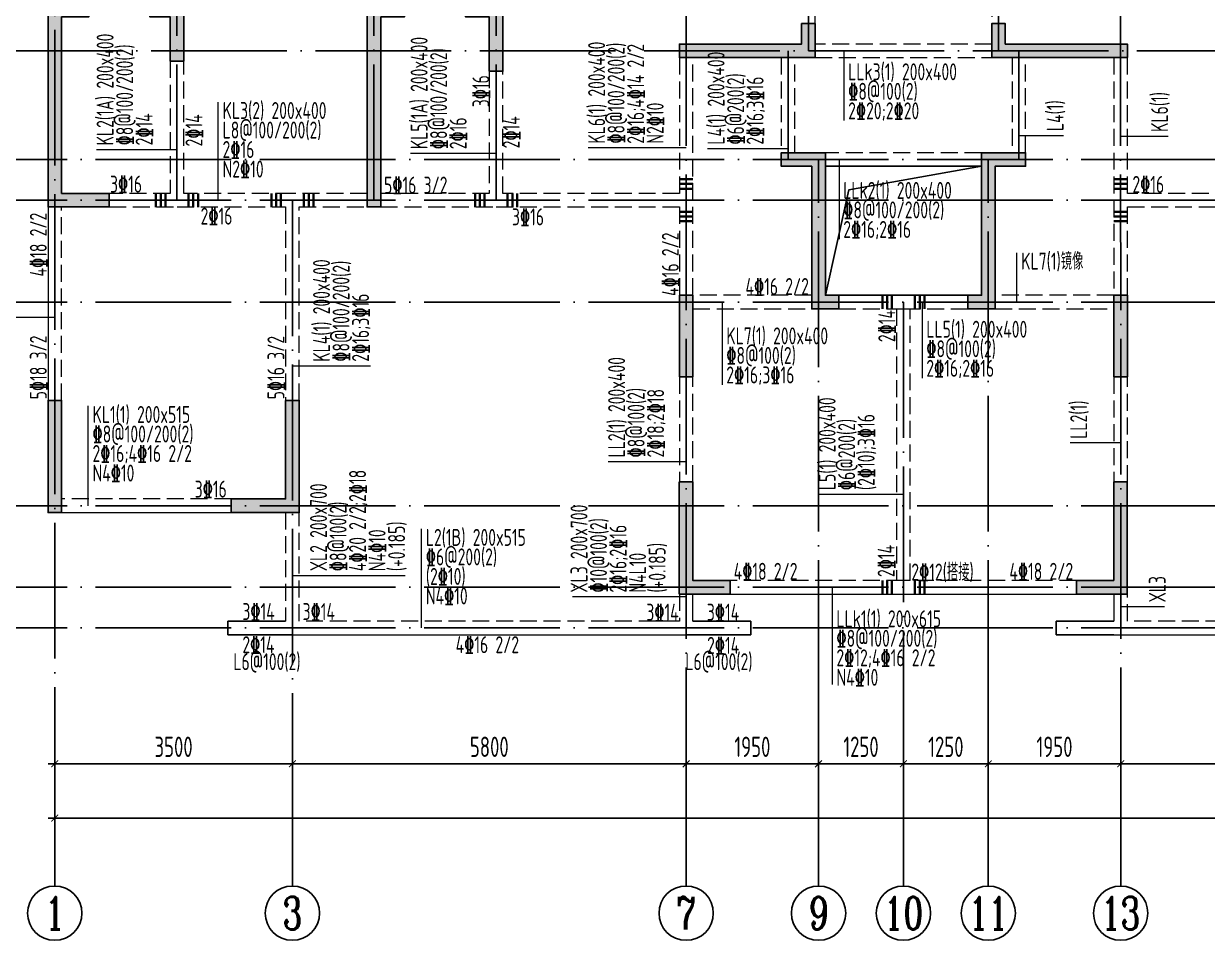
# Model space of a CAD drawing. Extents: x -461650 to 361314, y 245336 to 769729.
# Drawn here: x 104015 to 121450, y 426624 to 440124 of the extents above; entities that cross this region are included whole.
import ezdxf
from ezdxf.enums import TextEntityAlignment as Align

# ---------------------------------------------------------------- set-up
doc = ezdxf.new("R2010")
doc.units = 0
doc.header["$LTSCALE"] = 1000
doc.linetypes.add('DASH', pattern=[0.35, 0.25, -0.1])
doc.linetypes.add('DOTE', pattern=[2.42, 2, -0.2, 0.02, -0.2])
doc.layers.get('0').update_dxf_attribs({"linetype": 'CONTINUOUS'})
doc.layers.get('DEFPOINTS').update_dxf_attribs({"linetype": 'CONTINUOUS'})
for name, color, linetype in [('A-AXIS', 1, 'CONTINUOUS'), ('A-DOTE', 10, 'DOTE'), ('AXIS_NUM', 7, 'CONTINUOUS'), ('BEAM_CON', 4, 'CONTINUOUS'), ('S-D洞口', 4, 'CONTINUOUS'), ('S-L主梁线', 4, 'DASH'), ('S-L梁编号', 6, 'CONTINUOUS'), ('S-L梁配筋', 7, 'CONTINUOUS'), ('S-Q墙填充', 252, 'CONTINUOUS'), ('S-Q墙实线', 6, 'CONTINUOUS'), ('S-Y一般标注', 3, 'CONTINUOUS')]:
    doc.layers.add(name, color=color, linetype=linetype)
doc.layers.add('梁附加箍筋', color=1, linetype='CONTINUOUS', lineweight=35)
doc.styles.add('TSSD_Axis', font='complex.shx', dxfattribs={"width": 0.7, "bigfont": 'hztxt.shx'})
doc.styles.add('TSSD_DIMENSION', font='Tssdeng.shx', dxfattribs={"width": 0.7, "bigfont": 'tssdchn.shx'})
doc.styles.add('TSSD_REIN', font='tssdeng.shx', dxfattribs={"width": 0.7, "height": 300, "bigfont": 'tssdchn.shx'})
doc.dimstyles.new('TSSD_100_100', dxfattribs={"dimtxt": 300, "dimasz": 100, "dimexe": 100, "dimexo": 250, "dimgap": 100, "dimtad": 1, "dimdec": 0, "dimzin": 0, "dimdsep": 46, "dimtxsty": 'TSSD_DIMENSION', "dimblk": 'ARCHTICK', "dimcen": 0, "dimdle": 100, "dimclrt": 7, "dimadec": 0, "dimazin": 0, "dimtfac": 1, "dimtdec": 0, "dimtix": 1, "dimtmove": 2, "dimatfit": 3, "dimldrblk": 'ARCHTICK', "dimfxl": 0, "dimtolj": 1, "dimtzin": 0, "dimarcsym": 0})

# ---------------------------------------------------------------- blocks, each defined once
blk = doc.blocks.new('ts_axno')
at = {"color": 0, "linetype": 'ByBlock', "lineweight": -2}
blk.add_circle((0, 0), 0.5, dxfattribs=at)
at = {"color": 0, "linetype": 'ByBlock', "lineweight": -2, "style": 'TSSD_Axis', "width": 0.7}
blk.add_attdef('A', text='', height=0.6, dxfattribs=at).set_placement((0, 0), align=Align.MIDDLE_CENTER)
blk = doc.blocks.new('_ArchTick')
at = {"color": 0, "linetype": 'ByBlock', "const_width": 0.15}
blk.add_lwpolyline([(-0.5, -0.5), (0.5, 0.5)], dxfattribs=at)
blk = doc.blocks.new('*D326')
at = {"layer": 'DEFPOINTS', "color": 0}
for p in [(8100, 3600), (13900, 3600), (13900, 2600)]:
    blk.add_point(p, dxfattribs=at)
at = {"layer": 'S-Y一般标注', "color": 0, "lineweight": -2}
for p, q in [((8100, 3350), (8100, 2500)), ((13900, 3350), (13900, 2500)), ((8000, 2600), (14000, 2600))]:
    blk.add_line(p, q, dxfattribs=at)
at = {"layer": 'S-Y一般标注', "color": 0, "lineweight": -2, "xscale": 100, "yscale": 100, "zscale": 100, "rotation": 180}
blk.add_blockref('_ArchTick', (8100, 2600), dxfattribs=at)
at = {"layer": 'S-Y一般标注', "color": 0, "lineweight": -2, "xscale": 100, "yscale": 100, "zscale": 100}
blk.add_blockref('_ArchTick', (13900, 2600), dxfattribs=at)
at = {"layer": 'S-Y一般标注', "color": 7, "insert": (11000, 2850), "char_height": 300, "attachment_point": 5, "style": 'TSSD_DIMENSION'}
blk.add_mtext('\\A1;5800', dxfattribs=at)
blk = doc.blocks.new('*D327')
at = {"layer": 'DEFPOINTS', "color": 0}
for p in [(17100, 3600), (18350, 3600), (18350, 2600)]:
    blk.add_point(p, dxfattribs=at)
at = {"layer": 'S-Y一般标注', "color": 0, "lineweight": -2}
for p, q in [((17100, 3350), (17100, 2500)), ((18350, 3350), (18350, 2500)), ((17000, 2600), (18450, 2600))]:
    blk.add_line(p, q, dxfattribs=at)
at = {"layer": 'S-Y一般标注', "color": 0, "lineweight": -2, "xscale": 100, "yscale": 100, "zscale": 100, "rotation": 180}
blk.add_blockref('_ArchTick', (17100, 2600), dxfattribs=at)
at = {"layer": 'S-Y一般标注', "color": 0, "lineweight": -2, "xscale": 100, "yscale": 100, "zscale": 100}
blk.add_blockref('_ArchTick', (18350, 2600), dxfattribs=at)
at = {"layer": 'S-Y一般标注', "color": 7, "insert": (17725, 2850), "char_height": 300, "attachment_point": 5, "style": 'TSSD_DIMENSION'}
blk.add_mtext('\\A1;1250', dxfattribs=at)
blk = doc.blocks.new('*D328')
at = {"layer": 'DEFPOINTS', "color": 0}
for p in [(20300, 3600), (26100, 3600), (26100, 2600)]:
    blk.add_point(p, dxfattribs=at)
at = {"layer": 'S-Y一般标注', "color": 0, "lineweight": -2}
for p, q in [((20300, 3350), (20300, 2500)), ((26100, 3350), (26100, 2500)), ((20200, 2600), (26200, 2600))]:
    blk.add_line(p, q, dxfattribs=at)
at = {"layer": 'S-Y一般标注', "color": 0, "lineweight": -2, "xscale": 100, "yscale": 100, "zscale": 100, "rotation": 180}
blk.add_blockref('_ArchTick', (20300, 2600), dxfattribs=at)
at = {"layer": 'S-Y一般标注', "color": 0, "lineweight": -2, "xscale": 100, "yscale": 100, "zscale": 100}
blk.add_blockref('_ArchTick', (26100, 2600), dxfattribs=at)
at = {"layer": 'S-Y一般标注', "color": 7, "insert": (23200, 2850), "char_height": 300, "attachment_point": 5, "style": 'TSSD_DIMENSION'}
blk.add_mtext('\\A1;5800', dxfattribs=at)
blk = doc.blocks.new('*D334')
at = {"layer": 'DEFPOINTS', "color": 0}
for p in [(4600, 3600), (54600, 3600), (54600, 1800)]:
    blk.add_point(p, dxfattribs=at)
at = {"layer": 'S-Y一般标注', "color": 0, "lineweight": -2}
for p, q in [((4600, 3350), (4600, 1700)), ((54600, 3350), (54600, 1700)), ((4500, 1800), (54700, 1800))]:
    blk.add_line(p, q, dxfattribs=at)
at = {"layer": 'S-Y一般标注', "color": 0, "lineweight": -2, "xscale": 100, "yscale": 100, "zscale": 100, "rotation": 180}
blk.add_blockref('_ArchTick', (4600, 1800), dxfattribs=at)
at = {"layer": 'S-Y一般标注', "color": 0, "lineweight": -2, "xscale": 100, "yscale": 100, "zscale": 100}
blk.add_blockref('_ArchTick', (54600, 1800), dxfattribs=at)
at = {"layer": 'S-Y一般标注', "color": 7, "insert": (29600, 2050), "char_height": 300, "attachment_point": 5, "style": 'TSSD_DIMENSION'}
blk.add_mtext('\\A1;50000', dxfattribs=at)
blk = doc.blocks.new('*D335')
at = {"layer": 'DEFPOINTS', "color": 0}
for p in [(15850, 3600), (17100, 3600), (17100, 2600)]:
    blk.add_point(p, dxfattribs=at)
at = {"layer": 'S-Y一般标注', "color": 0, "lineweight": -2}
for p, q in [((15850, 3350), (15850, 2500)), ((17100, 3350), (17100, 2500)), ((15750, 2600), (17200, 2600))]:
    blk.add_line(p, q, dxfattribs=at)
at = {"layer": 'S-Y一般标注', "color": 0, "lineweight": -2, "xscale": 100, "yscale": 100, "zscale": 100, "rotation": 180}
blk.add_blockref('_ArchTick', (15850, 2600), dxfattribs=at)
at = {"layer": 'S-Y一般标注', "color": 0, "lineweight": -2, "xscale": 100, "yscale": 100, "zscale": 100}
blk.add_blockref('_ArchTick', (17100, 2600), dxfattribs=at)
at = {"layer": 'S-Y一般标注', "color": 7, "insert": (16475, 2850), "char_height": 300, "attachment_point": 5, "style": 'TSSD_DIMENSION'}
blk.add_mtext('\\A1;1250', dxfattribs=at)
blk = doc.blocks.new('*D336')
at = {"layer": 'DEFPOINTS', "color": 0}
for p in [(4600, 3600), (8100, 3600), (8100, 2600)]:
    blk.add_point(p, dxfattribs=at)
at = {"layer": 'S-Y一般标注', "color": 0, "lineweight": -2}
for p, q in [((4600, 3350), (4600, 2500)), ((8100, 3350), (8100, 2500)), ((4500, 2600), (8200, 2600))]:
    blk.add_line(p, q, dxfattribs=at)
at = {"layer": 'S-Y一般标注', "color": 0, "lineweight": -2, "xscale": 100, "yscale": 100, "zscale": 100, "rotation": 180}
blk.add_blockref('_ArchTick', (4600, 2600), dxfattribs=at)
at = {"layer": 'S-Y一般标注', "color": 0, "lineweight": -2, "xscale": 100, "yscale": 100, "zscale": 100}
blk.add_blockref('_ArchTick', (8100, 2600), dxfattribs=at)
at = {"layer": 'S-Y一般标注', "color": 7, "insert": (6350, 2850), "char_height": 300, "attachment_point": 5, "style": 'TSSD_DIMENSION'}
blk.add_mtext('\\A1;3500', dxfattribs=at)
blk = doc.blocks.new('*D353')
at = {"layer": 'DEFPOINTS', "color": 0}
for p in [(13900, 3600), (15850, 3600), (15850, 2600)]:
    blk.add_point(p, dxfattribs=at)
at = {"layer": 'S-Y一般标注', "color": 0, "lineweight": -2}
for p, q in [((13900, 3350), (13900, 2500)), ((15850, 3350), (15850, 2500)), ((13800, 2600), (15950, 2600))]:
    blk.add_line(p, q, dxfattribs=at)
at = {"layer": 'S-Y一般标注', "color": 0, "lineweight": -2, "xscale": 100, "yscale": 100, "zscale": 100, "rotation": 180}
blk.add_blockref('_ArchTick', (13900, 2600), dxfattribs=at)
at = {"layer": 'S-Y一般标注', "color": 0, "lineweight": -2, "xscale": 100, "yscale": 100, "zscale": 100}
blk.add_blockref('_ArchTick', (15850, 2600), dxfattribs=at)
at = {"layer": 'S-Y一般标注', "color": 7, "insert": (14875, 2850), "char_height": 300, "attachment_point": 5, "style": 'TSSD_DIMENSION'}
blk.add_mtext('\\A1;1950', dxfattribs=at)
blk = doc.blocks.new('*D354')
at = {"layer": 'DEFPOINTS', "color": 0}
for p in [(18350, 3600), (20300, 3600), (20300, 2600)]:
    blk.add_point(p, dxfattribs=at)
at = {"layer": 'S-Y一般标注', "color": 0, "lineweight": -2}
for p, q in [((18350, 3350), (18350, 2500)), ((20300, 3350), (20300, 2500)), ((18250, 2600), (20400, 2600))]:
    blk.add_line(p, q, dxfattribs=at)
at = {"layer": 'S-Y一般标注', "color": 0, "lineweight": -2, "xscale": 100, "yscale": 100, "zscale": 100, "rotation": 180}
blk.add_blockref('_ArchTick', (18350, 2600), dxfattribs=at)
at = {"layer": 'S-Y一般标注', "color": 0, "lineweight": -2, "xscale": 100, "yscale": 100, "zscale": 100}
blk.add_blockref('_ArchTick', (20300, 2600), dxfattribs=at)
at = {"layer": 'S-Y一般标注', "color": 7, "insert": (19325, 2850), "char_height": 300, "attachment_point": 5, "style": 'TSSD_DIMENSION'}
blk.add_mtext('\\A1;1950', dxfattribs=at)
blk = doc.blocks.new('20210807.15312446')
at = {"layer": 'S-Q墙填充'}
h = blk.add_hatch(color=252, dxfattribs=at)
h.dxf.hatch_style = 1
h.paths.add_polyline_path([(61116, 65940), (61516, 65940), (61516, 66140), (60916, 66140), (60916, 63140), (61816, 63140), (61816, 63340), (61116, 63340)])
h = blk.add_hatch(color=252, dxfattribs=at)
h.dxf.hatch_style = 1
h.paths.add_polyline_path([(62916, 66140), (62416, 66140), (62416, 65940), (62716, 65940), (62716, 65290), (62916, 65290)])
h = blk.add_hatch(color=252, dxfattribs=at)
h.dxf.hatch_style = 1
h.paths.add_polyline_path([(65816, 65940), (66166, 65940), (66166, 66140), (65616, 66140), (65616, 63140), (65816, 63140)])
h = blk.add_hatch(color=252, dxfattribs=at)
h.dxf.hatch_style = 1
h.paths.add_polyline_path([(67616, 66140), (67066, 66140), (67066, 65940), (67416, 65940), (67416, 65140), (67616, 65140)])
h = blk.add_hatch(color=252, dxfattribs=at)
h.dxf.hatch_style = 1
h.paths.add_polyline_path([(72216, 65340), (72216, 65840), (72016, 65840), (72016, 65540), (71816, 65540), (70216, 65540), (70216, 65340), (71816, 65340)])
h = blk.add_hatch(color=252, dxfattribs=at)
h.dxf.hatch_style = 1
h.paths.add_polyline_path([(75016, 65540), (75016, 65840), (74816, 65840), (74816, 65340), (75216, 65340), (76816, 65340), (76816, 65540), (75216, 65540)])
h = blk.add_hatch(color=252, dxfattribs=at)
h.dxf.hatch_style = 1
h.paths.add_polyline_path([(72366, 61840), (72366, 63940), (71716, 63940), (71716, 63740), (72166, 63740), (72166, 61640), (72566, 61640), (72566, 61840)])
h = blk.add_hatch(color=252, dxfattribs=at)
h.dxf.hatch_style = 1
h.paths.add_polyline_path([(74866, 61640), (74866, 63740), (75316, 63740), (75316, 63940), (74666, 63940), (74666, 61840), (74466, 61840), (74466, 61640)])
h = blk.add_hatch(color=252, dxfattribs=at)
h.dxf.hatch_style = 1
h.paths.add_polyline_path([(70416, 60640), (70416, 61840), (70216, 61840), (70216, 60640)])
h = blk.add_hatch(color=252, dxfattribs=at)
h.dxf.hatch_style = 1
h.paths.add_polyline_path([(76816, 60640), (76816, 61840), (76616, 61840), (76616, 60640)])
h = blk.add_hatch(color=252, dxfattribs=at)
h.dxf.hatch_style = 1
h.paths.add_polyline_path([(61116, 58640), (61116, 60290), (60916, 60290), (60916, 58640)])
h = blk.add_hatch(color=252, dxfattribs=at)
h.dxf.hatch_style = 1
h.paths.add_polyline_path([(64616, 60290), (64416, 60290), (64416, 58840), (63716, 58840), (63616, 58840), (63616, 58640), (63716, 58640), (64616, 58640)])
h = blk.add_hatch(color=252, dxfattribs=at)
h.dxf.hatch_style = 1
h.paths.add_polyline_path([(70213, 57440), (70963, 57440), (70963, 57640), (70413, 57640), (70413, 59090), (70213, 59090)])
h = blk.add_hatch(color=252, dxfattribs=at)
h.dxf.hatch_style = 1
h.paths.add_polyline_path([(76813, 57440), (76063, 57440), (76063, 57640), (76613, 57640), (76613, 58740), (76613, 59090), (76813, 59090), (76813, 58740)])
at = {"layer": 'BEAM_CON'}
for p, q in [((63566, 57040), (63566, 56840)), ((64416, 57040), (63566, 57040)), ((70416, 57040), (71266, 57040)), ((71266, 56840), (71266, 57040)), ((76616, 57040), (75766, 57040)), ((75766, 56840), (75766, 57040)), ((64516, 56840), (63566, 56840)), ((70316, 56840), (71266, 56840)), ((76616, 56840), (75766, 56840))]:
    blk.add_line(p, q, dxfattribs=at)
at = {"layer": 'S-D洞口', "color": 5}
blk.add_lwpolyline([(72366, 61840), (74666, 61840), (74666, 63740), (72366, 63740), (72366, 61840), (72712, 63393), (74666, 63740)], dxfattribs=at)
at = {"layer": 'S-L主梁线', "linetype": 'DASH', "lineweight": 18}
for p, q in [((72216, 65840), (72216, 66540)), ((74816, 66540), (74816, 65840)), ((74816, 65540), (72216, 65540)), ((62716, 65290), (62716, 63340)), ((62916, 63340), (62916, 65290)), ((70216, 65340), (70216, 63340)), ((70416, 63240), (70416, 65340)), ((71716, 65340), (71716, 63940)), ((71916, 63940), (71916, 65340)), ((72216, 65340), (74816, 65340)), ((75116, 65340), (75116, 63940)), ((75316, 63940), (75316, 65340)), ((76616, 65340), (76616, 63240)), ((76816, 63340), (76816, 65340)), ((67416, 65140), (67416, 63340)), ((67616, 63340), (67616, 65140)), ((74666, 63940), (72366, 63940)), ((62716, 63340), (61816, 63340)), ((64516, 63340), (62916, 63340)), ((65616, 63340), (64516, 63340)), ((67416, 63340), (65816, 63340)), ((70216, 63340), (67616, 63340)), ((79416, 63340), (76816, 63340)), ((61116, 60290), (61116, 63140)), ((61816, 63140), (62816, 63140)), ((62816, 63140), (64416, 63140)), ((64416, 63140), (64416, 60290)), ((64616, 63140), (65616, 63140)), ((64616, 60290), (64616, 63140)), ((65816, 63140), (67516, 63140)), ((67516, 63140), (70216, 63140)), ((70216, 63140), (70216, 61840)), ((70416, 61840), (70416, 63240)), ((76616, 63240), (76616, 61840)), ((76816, 63140), (79516, 63140)), ((76816, 61840), (76816, 63140)), ((72166, 61840), (70416, 61840)), ((76616, 61840), (74866, 61840)), ((70416, 61640), (72166, 61640)), ((72566, 61640), (73516, 61640)), ((73416, 61640), (73416, 57640)), ((73516, 61640), (74466, 61640)), ((73616, 57640), (73616, 61640)), ((74866, 61640), (76616, 61640)), ((70216, 60640), (70216, 59090)), ((70416, 59090), (70416, 60640)), ((76616, 60640), (76616, 59090)), ((76816, 59090), (76816, 60640)), ((63616, 58840), (61116, 58840)), ((64416, 58640), (64416, 57040)), ((64616, 57040), (64616, 58640)), ((73516, 57640), (70963, 57640)), ((76063, 57640), (73516, 57640)), ((70216, 57440), (70216, 57040)), ((76816, 57040), (76816, 57440)), ((70216, 57040), (64616, 57040)), ((82416, 57040), (76816, 57040))]:
    blk.add_line(p, q, dxfattribs=at)
at = {"layer": 'S-L主梁线', "linetype": 'ByBlock', "lineweight": 18}
for p, q in [((72366, 63740), (74666, 63740)), ((60916, 63140), (60916, 60290)), ((73516, 61840), (72566, 61840)), ((74466, 61840), (73516, 61840)), ((61116, 58640), (63616, 58640)), ((70416, 57040), (70416, 57440)), ((70963, 57440), (73516, 57440)), ((73516, 57440), (76063, 57440)), ((76616, 57440), (76616, 57040)), ((64416, 56840), (70416, 56840)), ((76616, 56840), (82616, 56840))]:
    blk.add_line(p, q, dxfattribs=at)
at = {"layer": 'S-Q墙实线'}
for points in [[(61116, 65940), (61516, 65940), (61516, 66140), (60916, 66140), (60916, 63140), (61816, 63140), (61816, 63340), (61116, 63340)], [(62916, 66140), (62416, 66140), (62416, 65940), (62716, 65940), (62716, 65290), (62916, 65290)], [(65816, 65940), (66166, 65940), (66166, 66140), (65616, 66140), (65616, 63140), (65816, 63140)], [(67616, 66140), (67066, 66140), (67066, 65940), (67416, 65940), (67416, 65140), (67616, 65140)], [(72216, 65340), (72216, 65840), (72016, 65840), (72016, 65540), (71816, 65540), (70216, 65540), (70216, 65340), (71816, 65340)], [(75016, 65540), (75016, 65840), (74816, 65840), (74816, 65340), (75216, 65340), (76816, 65340), (76816, 65540), (75216, 65540)], [(72366, 61840), (72366, 63940), (71716, 63940), (71716, 63740), (72166, 63740), (72166, 61640), (72566, 61640), (72566, 61840)], [(74866, 61640), (74866, 63740), (75316, 63740), (75316, 63940), (74666, 63940), (74666, 61840), (74466, 61840), (74466, 61640)], [(70416, 60640), (70416, 61840), (70216, 61840), (70216, 60640)], [(76816, 60640), (76816, 61840), (76616, 61840), (76616, 60640)], [(61116, 58640), (61116, 60290), (60916, 60290), (60916, 58640)], [(70213, 57440), (70963, 57440), (70963, 57640), (70413, 57640), (70413, 59090), (70213, 59090)], [(76813, 57440), (76063, 57440), (76063, 57640), (76613, 57640), (76613, 58740), (76613, 59090), (76813, 59090), (76813, 58740)]]:
    blk.add_lwpolyline(points, close=True, dxfattribs=at)
blk.add_lwpolyline([(63716, 58840), (63616, 58840), (63616, 58640), (63716, 58640), (64616, 58640), (64616, 60290), (64416, 60290), (64416, 58840), (63716, 58840)], dxfattribs=at)
blk = doc.blocks.new('20210726.16395156')
at = {"layer": 'A-AXIS'}
for p, q in [((4600, 3600), (4600, 800)), ((8100, 3600), (8100, 800)), ((13900, 3600), (13900, 800)), ((15850, 3600), (15850, 800)), ((17100, 3600), (17100, 800)), ((18350, 3600), (18350, 800)), ((20300, 3600), (20300, 800))]:
    blk.add_line(p, q, dxfattribs=at)
at = {"layer": 'A-DOTE'}
for p, q in [((4600, 18249.9), (4600, 3600)), ((6400, 10900), (6400, 18249.9)), ((9300, 10900), (9300, 18249.9)), ((11100, 10900), (11100, 18249.9)), ((15700, 13100.3), (15700, 18249.9)), ((18500, 13100.3), (18500, 18249.9)), ((13900.2, 13700), (13900, 3600)), ((20299.8, 13700), (20300, 3600)), ((3600, 13100.3), (55600, 13100.3)), ((15400, 11500), (15400, 13100)), ((18800, 11500), (18800, 13100)), ((55600, 11500), (3600, 11500)), ((15850, 3600), (15850, 11500)), ((18350, 3600), (18350, 11500)), ((55600, 10900), (3600, 10900)), ((8100, 10900), (8100, 3600)), ((55600, 9400), (3600, 9400)), ((17100, 9400), (17100, 3600)), ((55600, 6400), (3600, 6400)), ((55600, 5200), (3600, 5200)), ((55600, 4600), (3600, 4600))]:
    blk.add_line(p, q, dxfattribs=at)
at = {"layer": 'A-AXIS'}
ref = blk.add_blockref('ts_axno', (4600, 400), dxfattribs=dict(at, xscale=-800, yscale=800, zscale=800, rotation=180))
ref.add_attrib('1', '1', dxfattribs={"layer": 'AXIS_NUM', "height": 480, "style": 'TSSD_Axis', "width": 0.7}).set_placement((4600, 400), align=Align.MIDDLE_CENTER)
ref = blk.add_blockref('ts_axno', (8100, 400), dxfattribs=dict(at, xscale=-800, yscale=800, zscale=800, rotation=180))
ref.add_attrib('2', '3', dxfattribs={"layer": 'AXIS_NUM', "height": 480, "style": 'TSSD_Axis', "width": 0.7}).set_placement((8100, 400), align=Align.MIDDLE_CENTER)
ref = blk.add_blockref('ts_axno', (13900, 400), dxfattribs=dict(at, xscale=-800, yscale=800, zscale=800, rotation=180))
ref.add_attrib('5', '7', dxfattribs={"layer": 'AXIS_NUM', "height": 480, "style": 'TSSD_Axis', "width": 0.7}).set_placement((13900, 400), align=Align.MIDDLE_CENTER)
ref = blk.add_blockref('ts_axno', (15850, 400), dxfattribs=dict(at, xscale=-800, yscale=800, zscale=800, rotation=180))
ref.add_attrib('8', '9', dxfattribs={"layer": 'AXIS_NUM', "height": 480, "style": 'TSSD_Axis', "width": 0.7}).set_placement((15850, 400), align=Align.MIDDLE_CENTER)
ref = blk.add_blockref('ts_axno', (17100, 400), dxfattribs=dict(at, xscale=-800, yscale=800, zscale=800, rotation=180))
ref.add_attrib('8', '10', dxfattribs={"layer": 'AXIS_NUM', "height": 480, "style": 'TSSD_Axis', "width": 0.7}).set_placement((17100, 400), align=Align.MIDDLE_CENTER)
ref = blk.add_blockref('ts_axno', (18350, 400), dxfattribs=dict(at, xscale=-800, yscale=800, zscale=800, rotation=180))
ref.add_attrib('8', '11', dxfattribs={"layer": 'AXIS_NUM', "height": 480, "style": 'TSSD_Axis', "width": 0.7}).set_placement((18350, 400), align=Align.MIDDLE_CENTER)
ref = blk.add_blockref('ts_axno', (20300, 400), dxfattribs=dict(at, xscale=-800, yscale=800, zscale=800, rotation=180))
ref.add_attrib('8', '13', dxfattribs={"layer": 'AXIS_NUM', "height": 480, "style": 'TSSD_Axis', "width": 0.7}).set_placement((20300, 400), align=Align.MIDDLE_CENTER)
at = {"layer": 'S-Y一般标注'}
for base, p1, p2, picture, middle in [((54600, 1800), (4600, 3600), (54600, 3600), '*D334', (29600, 2050)), ((8100, 2600), (4600, 3600), (8100, 3600), '*D336', (6350, 2850)), ((13900, 2600), (8100, 3600), (13900, 3600), '*D326', (11000, 2850)), ((15850, 2600), (13900, 3600), (15850, 3600), '*D353', (14875, 2850)), ((17100, 2600), (15850, 3600), (17100, 3600), '*D335', (16475, 2850)), ((18350, 2600), (17100, 3600), (18350, 3600), '*D327', (17725, 2850)), ((20300, 2600), (18350, 3600), (20300, 3600), '*D354', (19325, 2850)), ((26100, 2600), (20300, 3600), (26100, 3600), '*D328', (23200, 2850))]:
    dim = blk.add_linear_dim(base=base, p1=p1, p2=p2, dimstyle='TSSD_100_100', dxfattribs=at)
    dim.commit()
    dim.dimension.update_dxf_attribs({"geometry": picture, "text_midpoint": middle})

msp = doc.modelspace()

# ---------------------------------------------------------------- linework, layer by layer
at = {"layer": 'S-L梁编号', "lineweight": 18}
for p, q in [((116096.94, 439723.82), (116096.94, 438695.96)), ((106882.25, 437523.56), (106882.25, 438969.95)), ((118673.42, 438479.13), (119332.78, 438479.13)), ((120173.54, 438467.31), (120871.33, 438467.31)), ((106273.56, 438267.95), (105089.87, 438267.95)), ((110973.56, 438212.43), (109714.88, 438212.43)), ((113773.56, 438293.41), (112329.28, 438293.41)), ((115273.48, 438279.33), (114089.05, 438279.33)), ((116024.91, 438123.55), (116024.91, 436949.35)), ((118645.37, 436023.55), (118645.37, 436750.99)), ((114302.03, 436023.55), (114302.03, 434806.28)), ((117248.31, 436023.55), (117248.31, 434904.04)), ((104473.55, 435797.43), (102844.33, 435797.43)), ((107973.56, 435082.52), (109121.6, 435082.52)), ((104966.65, 433023.55), (104966.65, 434493.1)), ((120173.53, 433948.14), (119429.79, 433948.14)), ((113773.56, 433672.34), (112623.78, 433672.34)), ((116973.56, 433191.31), (115724.74, 433191.31)), ((109875.96, 431223.72), (109875.96, 432682.97)), ((107973.56, 431997.04), (109633.22, 431997.04)), ((115924.29, 431823.55), (115924.29, 430391.16)), ((113773.56, 431681.82), (112099.06, 431681.82)), ((120173.53, 431537.6), (120818.59, 431537.6))]:
    msp.add_line(p, q, dxfattribs=at)
at = {"layer": '梁附加箍筋', "lineweight": 35}
for p, q in [((113873.55, 437833.56), (113673.55, 437833.56)), ((120273.54, 437833.56), (120073.54, 437833.56)), ((105963.56, 437423.56), (105963.56, 437623.56)), ((106033.56, 437423.56), (106033.56, 437623.56)), ((106103.56, 437423.56), (106103.56, 437623.56)), ((106443.56, 437423.56), (106443.56, 437623.56)), ((106513.56, 437423.56), (106513.56, 437623.56)), ((106583.56, 437423.56), (106583.56, 437623.56)), ((107663.56, 437423.56), (107663.56, 437623.56)), ((107733.56, 437423.56), (107733.56, 437623.56)), ((107803.56, 437423.56), (107803.56, 437623.56)), ((108143.56, 437423.56), (108143.56, 437623.56)), ((108213.56, 437423.56), (108213.56, 437623.56)), ((108283.56, 437423.56), (108283.56, 437623.56)), ((110663.56, 437423.56), (110663.56, 437623.56)), ((110733.56, 437423.56), (110733.56, 437623.56)), ((110803.56, 437423.56), (110803.56, 437623.56)), ((111143.56, 437423.56), (111143.56, 437623.56)), ((111213.56, 437423.56), (111213.56, 437623.56)), ((111283.56, 437423.56), (111283.56, 437623.56)), ((113873.55, 437763.56), (113673.55, 437763.56)), ((113873.55, 437693.56), (113673.55, 437693.56)), ((120273.54, 437763.56), (120073.54, 437763.56)), ((120273.54, 437693.56), (120073.54, 437693.56)), ((113873.55, 437353.56), (113673.55, 437353.56)), ((113873.55, 437283.56), (113673.55, 437283.56)), ((120273.54, 437353.56), (120073.54, 437353.56)), ((120273.54, 437283.56), (120073.54, 437283.56)), ((113873.55, 437213.56), (113673.55, 437213.56)), ((120273.54, 437213.56), (120073.54, 437213.56)), ((116663.56, 435923.55), (116663.56, 436123.55)), ((116733.56, 435923.55), (116733.56, 436123.55)), ((116803.56, 435923.55), (116803.56, 436123.55)), ((117143.56, 435923.55), (117143.56, 436123.55)), ((117213.56, 435923.55), (117213.56, 436123.55)), ((117283.56, 435923.55), (117283.56, 436123.55)), ((116663.56, 431723.55), (116663.56, 431923.55)), ((116733.56, 431723.55), (116733.56, 431923.55)), ((116803.56, 431723.55), (116803.56, 431923.55)), ((117143.56, 431723.55), (117143.56, 431923.55)), ((117213.56, 431723.55), (117213.56, 431923.55)), ((117283.56, 431723.55), (117283.56, 431923.55))]:
    msp.add_line(p, q, dxfattribs=at)

# ---------------------------------------------------------------- block references
at = {"layer": 'A-DOTE'}
msp.add_blockref('20210726.16395156', (99873.55, 426623.51), dxfattribs=at)
at = {"layer": 'S-Q墙填充'}
msp.add_blockref('20210807.15312446', (43457.9, 374284.01), dxfattribs=at)

# ---------------------------------------------------------------- texts
at = {"layer": 'S-L梁编号', "color": 6, "style": 'TSSD_REIN', "width": 0.7}
for s, p in [('KL2(1A) 200x400', (105339.87, 438330.45)), ('KL5(1A) 200x400', (109964.88, 438274.93)), ('KL6(1) 200x400', (112579.28, 438355.91)), ('L4(1) 200x400', (114339.05, 438341.83)), ('KL6(1)', (120871.33, 438529.81)), ('L4(1)', (119332.78, 438541.63)), ('KL4(1) 200x400', (108527.37, 435145.02)), ('LL2(1) 200x400', (112873.78, 433734.84)), ('L5(1) 200x400', (115974.74, 433253.81)), ('LL2(1)', (119679.79, 434010.64)), ('XL2 200x700', (108483.22, 432059.54)), ('XL3 200x700', (112320.21, 431744.32)), ('XL3', (120837.82, 431600.1))]:
    msp.add_text(s, height=250, rotation=90, dxfattribs=at).set_placement(p)
for s, p in [('LLk3(1) 200x400', (116159.44, 439290.19)), ('KL3(2) 200x400', (106944.75, 438719.95)), ('LLk2(1) 200x400', (116087.41, 437543.58)), ('KL7(1)镜像', (118707.87, 436500.99)), ('LL5(1) 200x400', (117310.81, 435498.27)), ('KL7(1) 200x400', (114364.53, 435400.51)), ('KL1(1) 200x515', (105029.15, 434243.1)), ('L2(1B) 200x515', (109938.46, 432432.97)), ('LLk1(1) 200x615', (115986.79, 431234.43))]:
    msp.add_text(s, height=250, dxfattribs=at).set_placement(p)
at = {"layer": 'S-L梁配筋', "color": 7, "style": 'TSSD_REIN', "width": 0.7}
for s, p in [('%%1328@100/200(2)', (105627.37, 438330.45)), ('%%1328@100/200(2)', (110252.38, 438274.93)), ('%%1328@100/200(2)', (112866.78, 438355.91)), ('%%1326@200(2)', (114626.55, 438341.83)), ('3%%13216', (110874.75, 438893.09)), ('2%%13216;3%%13216', (114914.05, 438341.83)), ('N2%%13210', (113441.78, 438355.91)), ('2%%13214', (105914.87, 438330.45)), ('2%%13216', (110539.88, 438274.93)), ('%%1328@100/200(2)', (108814.87, 435145.02)), ('%%1328@100(2)', (113161.28, 433734.84)), ('(2%%13210);3%%13216', (116549.74, 433253.81)), ('%%1326@200(2)', (116262.24, 433253.81)), ('4%%13220 2/2;2%%13218', (109058.22, 432059.54)), ('%%1328@100(2)', (108770.72, 432059.54)), ('(+0.185)', (109633.22, 432059.54)), ('%%13210@100(2)', (112607.71, 431744.32)), ('N4%%13210', (109345.72, 432059.54)), ('2%%13216;2%%13216', (112895.21, 431744.32)), ('N4L10', (113182.71, 431744.32)), ('(+0.185)', (113470.21, 431744.32)), ('2%%13214', (116844.66, 431973.55))]:
    msp.add_text(s, height=250, rotation=90, dxfattribs=at).set_placement(p)
at = {"layer": 'S-L梁配筋', "color": 1, "style": 'TSSD_REIN', "width": 0.7}
for s, p in [('2%%13216;4%%13214 2/2', (113154.28, 438355.91)), ('4%%13218 2/2', (104356.01, 436400.03)), ('4%%13216 2/2', (113665.27, 436113.3)), ('2%%13216;3%%13216', (109102.37, 435145.02)), ('5%%13218 3/2', (104356.01, 434591.2)), ('5%%13216 3/2', (107856.01, 434591.2)), ('2%%13218;2%%13218', (113448.78, 433734.84))]:
    msp.add_text(s, height=250, rotation=90, dxfattribs=at).set_placement(p)
at = {"layer": 'S-L梁配筋', "color": 7, "style": 'TSSD_REIN', "width": 0.7}
for s, p in [('%%1328@100(2)', (116159.44, 439002.69)), ('L8@100/200(2)', (106944.75, 438432.45)), ('2%%13216', (106944.75, 438144.95)), ('N2%%13210', (106944.75, 437857.45)), ('5%%13216 3/2', (109323.56, 437620.99)), ('%%1328@100/200(2)', (116087.41, 437256.08)), ('2%%13216', (106621.37, 437163.77)), ('3%%13216', (111207.69, 437153.5)), ('2%%13216;2%%13216', (116087.41, 436968.58)), ('%%1328@100(2)', (114364.53, 435113.01)), ('%%1328@100(2)', (117310.81, 435210.77)), ('2%%13216;2%%13216', (117310.81, 434923.27)), ('%%1328@100/200(2)', (105029.15, 433955.6)), ('2%%13216;4%%13216 2/2', (105029.15, 433668.1)), ('N4%%13210', (105029.15, 433380.6)), ('%%1326@200(2)', (109938.46, 432145.47)), ('(2%%13210)', (109938.46, 431857.97)), ('4%%13218 2/2', (114473.55, 431933.44)), ('2%%13212(搭接)', (117090.07, 431922.62)), ('N4%%13210', (109938.46, 431570.47)), ('3%%13214', (107236.56, 431340.58)), ('3%%13214', (108123.56, 431340.58)), ('%%1328@100/200(2)', (115986.79, 430946.93)), ('2%%13214', (107236.56, 430852.71)), ('4%%13216 2/2', (110377.93, 430852.71)), ('2%%13212;4%%13216 2/2', (115986.79, 430659.43)), ('N4%%13210', (115986.79, 430371.93))]:
    msp.add_text(s, height=250, dxfattribs=at).set_placement(p)
at = {"layer": 'S-L梁配筋', "color": 1, "style": 'TSSD_REIN', "width": 0.7}
for s, p in [('2%%13220;2%%13220', (116159.44, 438715.19)), ('3%%13216', (105287.08, 437635.51)), ('2%%13216;3%%13216', (114364.53, 434825.51)), ('3%%13216', (106534.71, 433143.93))]:
    msp.add_text(s, height=250, dxfattribs=at).set_placement(p)
at = {"layer": 'S-L梁配筋', "color": 7, "style": 'TSSD_REIN', "width": 0.7}
for p in [(106648.39, 438551.89), (111321.96, 438523.56)]:
    msp.add_text('2%%13214', height=250, rotation=90, dxfattribs=at).set_placement(p, align=Align.CENTER)
for s, p in [('2%%13216', (120814.77, 437631.18)), ('3%%13214', (113663.24, 431331.18)), ('3%%13214', (114554.93, 431331.18)), ('2%%13214', (114554.93, 430842.38))]:
    msp.add_text(s, height=250, dxfattribs=at).set_placement(p, align=Align.RIGHT)
at = {"layer": 'S-L梁配筋', "color": 1, "style": 'TSSD_REIN', "width": 0.7}
msp.add_text('4%%13216 2/2', height=250, dxfattribs=at).set_placement((115581.2, 436127.62), align=Align.RIGHT)
at = {"layer": 'S-L梁配筋', "color": 7, "style": 'TSSD_REIN', "width": 0.7}
for s, rotation, p in [('2%%13214', 90, (116853.79, 435906.36)), ('4%%13218 2/2', 360, (119473.54, 431933.44))]:
    msp.add_text(s, height=250, rotation=rotation, dxfattribs=at).set_placement(p, align=Align.RIGHT)
for p in [(107598.55, 430852.56), (114256.06, 430852.56)]:
    msp.add_text('L6@100(2)', height=250, dxfattribs=at).set_placement(p, align=Align.TOP_CENTER)

doc.saveas('drawing.dxf')
